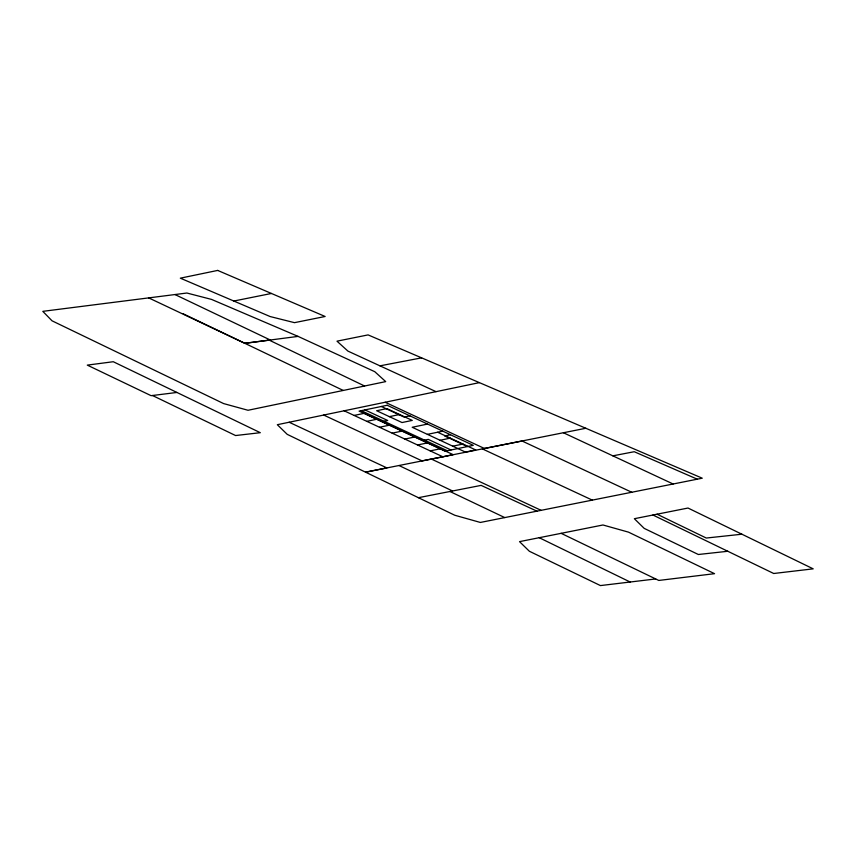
<?xml version="1.0" encoding="UTF-8"?>
<svg xmlns="http://www.w3.org/2000/svg" width="856" height="856" viewBox="0 0 856 856"><rect width="100%" height="100%" fill="white"/><g stroke="black" fill="none" stroke-linecap="round" stroke-linejoin="round"><path stroke-width="1.28" d="M436.036 391.652L347.921 351.099L336.986 341.17L368.091 334.899L702.252 478.194L480.366 522.449L454.804 515.259L287.22 434.356L277.323 424.704L479.403 382.632M354.117 415.438L364.356 413.298L453.156 454.654L442.916 456.794M366.807 421.345L377.047 419.205M389.341 416.637L399.581 414.507M384.023 421.259L387.693 420.489L364.945 409.896M409.928 415.845L404.075 417.065L381.337 406.482M379.486 427.251L389.726 425.111M427.561 424.062L412.196 427.272L465.45 452.086L475.69 449.946L437.641 432.226M392.176 433.157L402.416 431.017M404.856 439.064L415.107 436.924M427.39 434.367L442.787 431.156M424.608 440.166L428.289 439.396L451.026 449.989M450.524 434.752L444.671 435.971L467.419 446.565M417.546 444.97L427.786 442.841M440.08 440.273L450.32 438.133M430.236 450.877L440.476 448.747M452.76 446.179L463.01 444.039M233.838 301.034L271.427 293.469M585.836 428.268L365.544 472.18L386.891 467.911L289.168 422.254M652.925 515.023L688.01 508.036L813.2 568.844L773.717 573.499L652.925 515.023L634.35 518.704L644.204 528.387L698.346 554.495L727.825 551.275M418.402 497.689L481.136 485.384L536.937 511.16M379.946 365.844L421.623 357.851M612.853 455.841L634.243 451.722L697.287 479.189M148.655 297.877L244.816 343.31L270.271 339.993L174.977 294.55L42.8 311.349L52.023 320.807L223.619 403.583L248.026 410.27L385.714 381.615L374.768 371.686L298.081 336.397L211.539 299.407L186.876 293.02L174.977 294.55M244.816 343.31L298.081 336.397M152.464 395.504L235.582 435.544L260.299 432.697L113.27 361.724L87.291 365.116L151.095 395.675L176.935 392.455M655.685 578.956L600.441 585.579L529.372 551.264L519.528 541.634L602.966 524.985L628.497 532.143L714.557 573.681L658.788 580.443L561.129 533.331M741.885 534.219L706.296 538.039L657.055 514.199M563.419 432.751L673.126 484.004M631.76 492.264L522.064 441L482.356 448.886L592.309 500.118M385.189 402.256L484.421 448.469M361.286 410.666L447.346 450.759M344.155 410.794L442.894 456.794L422.094 460.903L323.696 415.064M431.381 459.062L541.131 510.347M399.003 465.514L452.567 490.991M449.989 491.505L504.762 517.58M183.291 313.842L343.277 390.454M269.223 340.142L364.603 386.013M539.216 537.707L630.155 582.016M217.681 270.421L180.338 278.168L270.132 316.549L294.485 322.659L325.13 316.485L217.681 270.421M387.18 405.263L359.103 411.115L445.184 451.208L473.261 445.345L387.18 405.263M386.891 408.59L376.651 410.73L402.02 422.543L412.26 420.414L386.891 408.59"/></g></svg>
